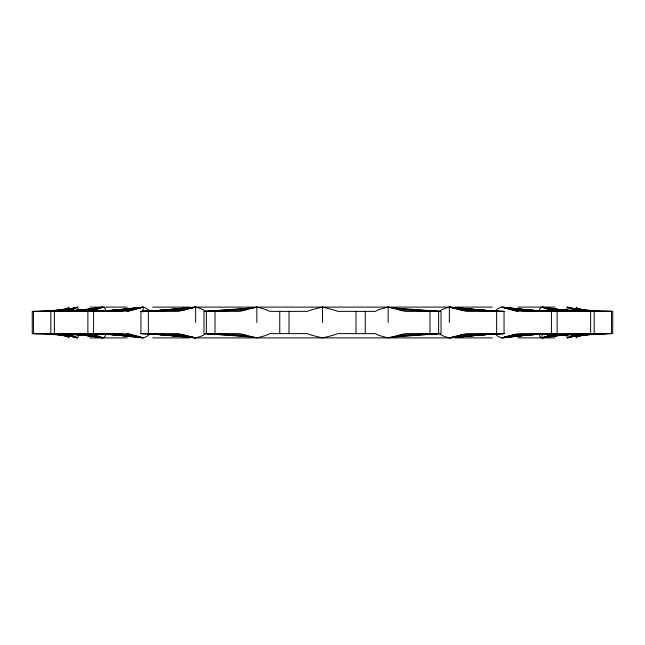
<?xml version="1.0" encoding="UTF-8"?>
<svg xmlns="http://www.w3.org/2000/svg" width="645" height="645" viewBox="0 0 645 645"><rect width="100%" height="100%" fill="white"/><g stroke="black" fill="none" stroke-linecap="round" stroke-linejoin="round"><path stroke-width="0.97" d="M62.081 310.068L68.628 307.786M576.372 337.214L582.919 334.932M577.985 336.206L581.838 335.061M68.878 309.366L77.465 307.101A19.987 4.741 -2.8 0 1 75.771 310.697M576.122 335.634L567.535 337.899A19.987 4.741 -2.8 0 1 569.229 334.303M205.191 311.374A19.987 4.023 7.9 0 0 195.661 307.101L178.544 311.374L140.65 311.374M65.919 309.955L77.465 307.101A19.987 3.636 -9.3 0 1 67.064 311.156M579.081 335.045L567.535 337.899A19.987 3.636 -9.3 0 1 577.936 333.844M88.55 311.374L91.461 310.697A19.987 2.685 -11.7 0 0 102.813 307.101A19.987 4.829 0.9 0 1 103.934 311.374M56.413 310.535L67.975 308.503M577.025 336.497L588.587 334.465M59.155 310.6L76.513 307.786M568.487 337.214L585.845 334.4M74.119 311.374L82.036 310.197M84.011 309.906L102.813 307.101L83.116 309.955M541.066 333.626A19.987 4.829 0.9 0 0 542.187 337.899L560.989 335.094M562.964 334.803L565.931 334.36M81.149 310.237L73.272 311.374L81.238 310.35M542.187 334.054L542.187 337.899L561.884 335.045M563.851 334.763L565.818 334.481M57.324 310.576L59.235 310.31M62.105 309.906L66.878 309.237L46.214 311.188L54.301 310.713M582.895 335.094L578.122 335.763L598.786 333.812L590.699 334.287M585.765 334.69L587.676 334.424M579.774 335.126L569.866 336.497L588.901 334.473M582.741 334.715L584.725 334.441M84.229 309.963L101.16 307.786L68.604 311.374L81.415 310.172M560.771 335.037L543.84 337.214L569.495 334.384M563.762 334.65L565.754 334.392M572.454 334.062L574.421 333.844M105.893 311.164L108.828 310.842M111.77 310.519L143.126 307.101A19.987 4.579 4.6 0 1 148.64 311.374M533.23 334.481L501.875 337.899A19.987 4.579 4.6 0 1 496.36 333.626M536.172 334.158L539.107 333.836M105.377 311.164L108.36 310.842M111.335 310.519L143.126 307.101L143.126 311.914M533.665 334.481L501.875 337.899A19.987 1.556 -13.3 0 1 518.12 333.626M536.64 334.158L539.623 333.836M50.092 311.164L54.099 310.737M56.099 310.527L75.134 308.503M590.901 334.263L594.908 333.836M105.361 311.188L108.328 310.906M112.27 310.527L127.073 309.108M129.048 308.923L132.007 308.632M134.966 308.35L140.892 307.786L102.16 311.204M510.034 336.65L504.108 337.214L542.84 333.796M512.993 336.368L515.952 336.077M517.927 335.892L532.73 334.473M536.672 334.094L539.639 333.812M84.366 309.89L99.145 308.503L63.283 311.374L96.823 309.237L57.453 311.374M560.634 335.11L545.855 336.497L579.726 333.779M563.585 334.828L567.527 334.457M572.454 333.997L574.429 333.812M150.64 311.196L195.661 307.101L195.661 322.5M150.406 311.196L195.661 307.101M494.594 333.804L449.339 337.899A19.987 4.023 7.9 0 1 439.809 333.626M494.36 333.804L449.339 337.899L466.456 333.626L504.35 333.626M50.028 311.213L53.922 310.882M57.808 310.551L63.637 310.06M65.588 309.898L73.361 309.237L43.271 311.245M579.412 335.102L571.639 335.763L601.729 333.755M581.363 334.94L587.192 334.449M591.078 334.118L594.972 333.788M150.422 311.221L176.166 309.14M178.141 308.979L182.108 308.665M185.075 308.423L193 307.786L148.898 311.221M459.925 336.577L452 337.214L496.102 333.779M462.892 336.335L466.859 336.021M468.834 335.86L494.578 333.779M102.128 311.229L108.989 310.713L99.112 311.221M117.809 310.052L110.948 310.567L135.668 309.237L91.703 311.374L94.71 311.277M119.768 309.906L138.385 308.503L98.113 311.245M525.232 335.094L506.615 336.497L546.887 333.755M527.191 334.949L534.052 334.433L509.332 335.763L553.297 333.626L550.29 333.723M542.872 333.771L536.011 334.287L545.888 333.779M205.578 311.374L253.928 307.786M391.072 337.214L439.422 333.626M56.317 310.576L62.347 310.172M149.842 311.18L190.17 308.503L147.415 311.188L187.235 309.237L141.674 311.374L184.276 309.971L141.32 311.374M495.158 333.82L454.83 336.497L497.585 333.812L457.765 335.763L503.326 333.626L460.724 335.029L503.681 333.626M582.653 334.828L588.683 334.424M205.4 311.374L250.969 308.503M394.031 336.497L439.6 333.626M568.89 334.441L548.177 335.763L587.547 333.626L550.757 335.029L591.376 333.626M572.841 334.191L578.759 333.812M38.587 311.374L62.388 310.132M582.612 334.868L606.413 333.626M599.737 333.812L573.76 335.029L608.646 333.626M205.255 311.374L245.181 309.971M399.819 335.029L439.745 333.626M96.71 311.204L132.797 309.971L89.212 311.374L129.847 310.697L87.881 311.374L87.881 333.626L129.847 334.303L89.212 333.626L132.797 335.029L96.71 333.796M548.29 333.796L512.203 335.029L555.788 333.626M33.25 311.374L53.398 310.922M591.602 334.078L611.75 333.626M51.39 311.374L91.461 310.697M90.074 307.101L127.146 307.101M152.72 307.101L189.791 307.101M194.161 307.101L450.839 307.101M455.209 307.101L492.28 307.101M517.854 307.101L554.926 307.101M122.84 311.374L32.25 311.374L32.25 333.626L122.84 333.626M504.35 311.374L466.456 311.374L449.339 307.101A19.987 4.023 -7.9 0 0 439.809 311.374M522.16 311.374L612.75 311.374L612.75 333.626L557.812 333.626M140.65 333.626L178.544 333.626L195.661 337.899A19.987 4.023 -7.9 0 0 205.191 333.626M519.475 333.626L557.119 333.626L557.119 311.374L515.153 310.697L555.788 311.374L512.203 309.971L548.29 311.204M90.074 337.899L127.146 337.899M152.72 337.899L189.791 337.899M194.161 337.899L450.839 337.899M455.209 337.899L492.28 337.899M517.854 337.899L554.926 337.899M541.066 311.374A19.987 4.829 -0.9 0 1 542.187 307.101A19.987 2.685 11.7 0 0 553.539 310.697L593.61 311.374M51.39 333.626L91.461 334.303A19.987 2.685 11.7 0 1 102.813 337.899A19.987 4.829 -0.9 0 0 103.934 333.626M569.229 310.697A19.987 4.741 2.8 0 1 567.535 307.101A19.987 3.636 9.3 0 0 576.178 310.697L612.565 311.374M32.435 333.626L68.822 334.303A19.987 3.636 9.3 0 1 77.465 337.899A19.987 4.741 2.8 0 0 75.771 334.303M591.602 310.922L611.75 311.374M33.25 333.626L53.398 334.078M460.724 309.971L503.681 311.374M141.32 333.626L184.276 335.029M550.29 311.277L553.297 311.374L509.332 309.237L534.036 310.576L527.191 310.052M399.819 309.971L439.745 311.374M205.255 333.626L245.181 335.029M94.71 333.723L91.703 333.626L135.668 335.763L110.964 334.424L117.809 334.949M503.326 311.374L457.765 309.237L497.577 311.229L454.83 308.503L495.158 311.18M141.674 333.626L187.235 335.763L147.423 333.771L190.17 336.497L149.842 333.82M587.547 311.374L548.177 309.237L581.717 311.374L545.855 308.503L560.634 309.89M545.888 311.221L536.011 310.68L542.872 311.229M99.112 333.779L108.989 334.32L102.128 333.771M57.453 333.626L96.823 335.763L63.283 333.626L99.145 336.497L84.366 335.11M394.031 308.503L439.6 311.374M205.4 333.626L250.969 336.497M546.887 311.245L506.615 308.503L525.232 309.906M98.113 333.755L138.385 336.497L119.768 335.094M391.072 307.786L439.422 311.374M205.578 333.626L253.928 337.214M496.102 311.221L452 307.786L459.925 308.423M148.898 333.779L193 337.214L185.075 336.577M462.892 308.665L466.859 308.979M468.834 309.14L494.578 311.221M150.422 333.779L176.166 335.86M178.141 336.021L182.108 336.335M542.84 311.204L504.108 307.786L510.034 308.35M102.16 333.796L140.892 337.214L134.966 336.65M449.339 322.5L449.339 307.101L494.594 311.196M150.406 333.804L195.661 337.899L150.64 333.804M449.339 307.101L494.36 311.196M563.585 310.172L576.396 311.374L543.84 307.786L560.771 309.963M81.415 334.828L68.604 333.626L101.16 337.214L84.229 335.037M598.786 311.188L578.122 309.237L582.895 309.906M512.993 308.632L515.952 308.923M517.927 309.108L532.73 310.527M536.672 310.906L539.639 311.188M105.361 333.812L108.328 334.094M112.27 334.473L127.073 335.892M129.048 336.077L132.007 336.368M46.214 333.812L66.878 335.763L62.105 335.094M533.665 310.519L501.875 307.101A19.987 4.579 -4.6 0 0 496.36 311.374M536.64 310.842L539.623 311.164M105.377 333.836L108.36 334.158M111.335 334.481L143.126 337.899A19.987 4.579 -4.6 0 0 148.64 333.626M533.23 310.519L501.875 307.101A19.987 1.556 13.3 0 0 518.12 311.374M536.172 310.842L539.107 311.164M105.893 333.836L108.828 334.158M111.77 334.481L143.126 337.899A19.987 1.556 13.3 0 0 126.88 333.626M563.762 310.35L571.728 311.374L563.851 310.237M81.238 334.65L73.272 333.626L81.149 334.763M585.765 310.31L587.676 310.576M57.324 334.424L59.235 334.69M561.884 309.955L542.187 307.101L560.989 309.906M83.116 335.045L102.813 337.899L84.011 335.094M562.964 310.197L570.881 311.374M74.119 333.626L82.036 334.803M568.487 307.786L590.667 311.374M54.333 333.626L76.513 337.214M577.025 308.503L588.587 310.535M56.413 334.465L67.975 336.497M553.539 310.697L556.45 311.374M88.55 333.626L91.461 334.303M579.081 309.955L567.535 307.101L576.122 309.366M65.919 335.045L77.465 337.899L68.878 335.634M576.178 310.697L577.952 311.148M67.048 333.852L68.822 334.303M576.372 307.786L582.919 310.068M62.081 334.932L68.628 337.214M611.533 311.374L611.533 333.626M594.19 311.374L594.19 333.626M590.61 311.374L590.61 333.626M551.427 311.374L551.427 333.626M504.051 311.374L504.051 333.626M496.634 311.374L496.634 333.626M438.616 311.374L438.616 333.626M429.981 311.374L429.981 333.626M388.153 307.101A19.987 3.185 -10.6 0 0 375.261 311.374L337.883 311.374A19.987 2.137 12.6 0 0 322.5 307.101A19.987 2.137 -12.6 0 0 307.117 311.374L269.739 311.374A19.987 3.185 10.6 0 0 256.847 307.101A19.987 0.943 -13.7 0 0 240.021 311.374L203.973 311.374L203.973 333.626L240.021 333.626A19.987 0.943 13.7 0 0 256.847 337.899A19.987 3.185 -10.6 0 0 269.739 333.626L307.117 333.626A19.987 2.137 12.6 0 0 322.5 337.899A19.987 2.137 -12.6 0 0 337.883 333.626L375.261 333.626A19.987 3.185 10.6 0 0 388.153 337.899A19.987 0.943 -13.7 0 0 404.979 333.626L441.027 333.626L441.027 311.374L404.979 311.374A19.987 0.943 13.7 0 0 388.153 307.101L388.153 322.5M365.264 311.374L365.264 333.626M356 311.374L356 333.626M322.5 307.101L322.5 322.5M289 311.374L289 333.626M279.736 311.374L279.736 333.626M256.847 307.101L256.847 322.5M215.019 311.374L215.019 333.626M206.384 311.374L206.384 333.626M148.366 311.374L148.366 333.626M140.949 311.374L140.949 333.626M93.573 311.374L93.573 333.626M54.39 311.374L54.39 333.626M50.81 311.374L50.81 333.626M33.467 311.374L33.467 333.626M579.637 309.971A19.987 4.338 6.3 0 1 576.178 307.101M65.363 335.029A19.987 4.338 6.3 0 1 68.822 337.899M576.178 337.899A19.987 4.338 -6.3 0 1 579.637 335.029M542.187 337.899A19.987 2.685 -11.7 0 1 556.45 333.626M143.126 307.101A19.987 1.556 -13.3 0 1 126.88 311.374M68.822 307.101A19.987 4.338 -6.3 0 1 65.363 309.971"/></g></svg>
